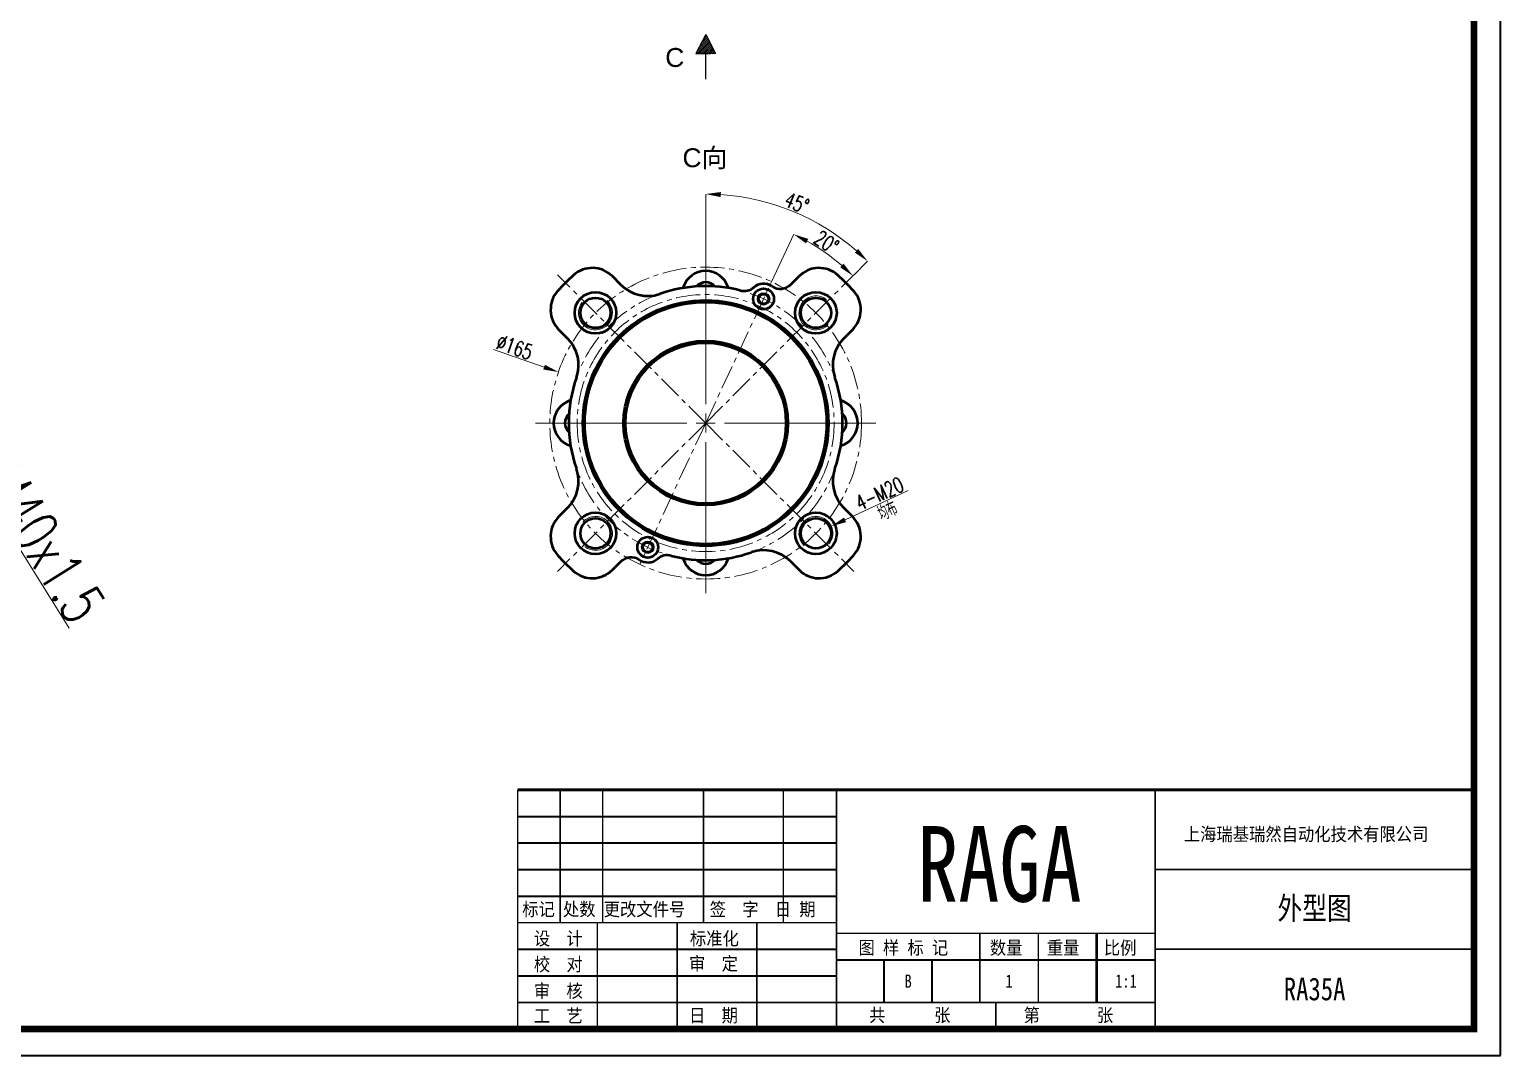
# Model space of a CAD drawing. Header units: millimetres. Extents: x 2126 to 3741, y 477 to 1658.
# Drawn here: x 2962 to 3741, y 477 to 1020 of the extents above; entities that cross this region are included whole.
import ezdxf

# ---------------------------------------------------------------- set-up
doc = ezdxf.new("R2010")
doc.units = ezdxf.units.MM
doc.linetypes.add('CENTERX2', pattern=[20.32, 12.7, -2.54, 2.54, -2.54])
for name, color, linetype, lineweight in [('AM_5', 3, 'Continuous', 25), ('文字', 7, 'Continuous', 13), ('标注', 3, 'Continuous', 13), ('粗实线', 7, 'Continuous', 40)]:
    doc.layers.add(name, color=color, linetype=linetype, lineweight=lineweight)
doc.layers.add('layer 1', color=7, linetype='Continuous')
doc.styles.add('01', font='txt.shx')
doc.styles.add('SLDTEXTSTYLE1', font='txt.shx', dxfattribs={"width": 0.7, "bigfont": 'gbcbig.shx'})
doc.styles.get("Standard").update_dxf_attribs({"font": 'arial.ttf'})
doc.styles.add('STYLE5', font='SimSun.ttf', dxfattribs={"width": 0.8, "height": 3})
doc.dimstyles.new('SLDDIMSTYLE12', dxfattribs={"dimtxt": 12, "dimasz": 10, "dimexe": 0, "dimexo": 0.0625, "dimgap": 0.875, "dimtad": 1, "dimdec": 1, "dimlfac": 1.8, "dimrnd": 1e-09, "dimzin": 12, "dimdsep": 46, "dimtxsty": 'SLDTEXTSTYLE1', "dimcen": 0.09, "dimdle": 8.16, "dimclrd": 3, "dimclre": 3, "dimadec": 0, "dimazin": 3, "dimtfac": 1, "dimtdec": 1, "dimtofl": 0, "dimtmove": 0, "dimatfit": 3, "dimfxl": 0, "dimfrac": 2, "dimtolj": 1, "dimlwd": 5, "dimlwe": 5, "dimarcsym": 0})
doc.dimstyles.new('SLDDIMSTYLE12$2', dxfattribs={"dimtxt": 12, "dimasz": 10, "dimexe": 0, "dimexo": 0.0625, "dimgap": 0.875, "dimtad": 1, "dimdec": 1, "dimlfac": 1.8, "dimrnd": 1e-09, "dimzin": 12, "dimdsep": 46, "dimtxsty": 'SLDTEXTSTYLE1', "dimcen": 0.09, "dimdle": 8.16, "dimclrd": 3, "dimclre": 3, "dimadec": 0, "dimazin": 3, "dimtfac": 1, "dimtdec": 1, "dimtofl": 0, "dimtmove": 0, "dimatfit": 3, "dimfxl": 0, "dimfrac": 2, "dimtolj": 1, "dimlwd": 5, "dimlwe": 5, "dimarcsym": 0})
doc.dimstyles.new('SLDDIMSTYLE12$3', dxfattribs={"dimtxt": 12, "dimasz": 10, "dimexe": 0, "dimexo": 0.0625, "dimgap": 0.875, "dimtad": 1, "dimdec": 1, "dimlfac": 1.8, "dimrnd": 1e-09, "dimzin": 12, "dimdsep": 46, "dimtxsty": 'SLDTEXTSTYLE1', "dimcen": 0.09, "dimdle": 8.16, "dimclrd": 3, "dimclre": 3, "dimadec": 0, "dimazin": 3, "dimtfac": 1, "dimtdec": 1, "dimtofl": 0, "dimtmove": 0, "dimatfit": 3, "dimfxl": 0, "dimfrac": 2, "dimtolj": 1, "dimlwd": 5, "dimlwe": 5, "dimarcsym": 0})

# ---------------------------------------------------------------- blocks, each defined once
blk = doc.blocks.new('*D9')
at = {"layer": 'Defpoints', "color": 0, "transparency": 16777216}
for p in [(2891.53, 849.43), (2900.18, 835.6)]:
    blk.add_point(p, dxfattribs=at)
at = {"layer": '标注', "color": 3, "lineweight": 5, "transparency": 16777216}
for p, q in [((2891.44, 849.43), (2891.62, 849.43)), ((2891.53, 849.34), (2891.53, 849.52))]:
    blk.add_line(p, q, dxfattribs=at)
at = {"layer": '标注', "color": 3, "linetype": 'Continuous', "lineweight": 5, "transparency": 16777216}
blk.add_line((2983.06, 703.05), (2905.48, 827.12), dxfattribs=at)
at = {"layer": '标注', "color": 3, "transparency": 16777216}
blk.add_solid([(2906.9, 828.01), (2904.07, 826.24), (2900.18, 835.6)], dxfattribs=at)
at = {"layer": '标注', "color": 0, "transparency": 16777216, "insert": (2969.7, 747.62), "char_height": 10, "attachment_point": 5, "rotation": 302.01579, "style": 'SLDTEXTSTYLE1'}
blk.add_mtext('\\A1;{\\H2.28571x;M40x1.5}', dxfattribs=at)
blk = doc.blocks.new('图框2')
for p, q in [((23795.37, 6629.57), (23795.37, 7810.82)), ((23275.06, 6756.13), (23443.81, 6756.13)), ((23275.06, 6742.07), (23443.81, 6742.07)), ((23275.06, 6728), (23443.81, 6728)), ((23275.06, 6713.94), (23443.81, 6713.94)), ((23275.06, 6685.82), (23443.81, 6685.82)), ((23443.81, 6680.19), (23612.56, 6680.19)), ((23469.12, 6657.69), (23469.12, 6680.19)), ((23494.44, 6657.69), (23494.44, 6680.19)), ((23275.06, 6671.75), (23443.81, 6671.75)), ((22181, 6629.57), (23795.37, 6629.57))]:
    blk.add_line(p, q)
at = {"const_width": 3.38}
blk.add_lwpolyline([(23781.31, 7796.75), (22251.31, 7796.75), (22251.31, 6643.63), (23781.31, 6643.63)], close=True, dxfattribs=at)
for points, const_width in [([(23275.06, 6770.19), (23781.31, 6770.19)], 1.69), ([(23275.06, 6770.19), (23275.06, 6643.63)], 0.844), ([(23297.56, 6770.19), (23297.56, 6699.88)], 0.844), ([(23320.06, 6770.19), (23320.06, 6699.88)], 0.844), ([(23373.5, 6770.19), (23373.5, 6699.88)], 0.844), ([(23415.69, 6770.19), (23415.69, 6699.88)], 0.844), ([(23443.81, 6643.63), (23443.81, 6770.19)], 0.844), ([(23612.56, 6643.63), (23612.56, 6770.19)], 0.844), ([(23612.56, 6728), (23781.31, 6728)], 0.844), ([(23275.06, 6699.88), (23443.81, 6699.88)], 0.844), ([(23317.25, 6699.88), (23317.25, 6643.63)], 0.844), ([(23359.44, 6699.88), (23359.44, 6643.63)], 0.844), ([(23401.62, 6699.88), (23401.62, 6643.63)], 0.844), ([(23443.81, 6694.25), (23612.56, 6694.25)], 0.844), ([(23519.75, 6657.69), (23519.75, 6694.25)], 0.844), ([(23550.69, 6657.69), (23550.69, 6694.25)], 0.844), ([(23581.62, 6657.69), (23581.62, 6694.25)], 1.41), ([(23612.56, 6685.82), (23781.31, 6685.82)], 0.844), ([(23275.06, 6657.69), (23612.56, 6657.69)], 0.844), ([(23528.19, 6643.63), (23528.19, 6657.69)], 0.844)]:
    blk.add_lwpolyline(points, dxfattribs=dict(const_width=const_width))
at = {"style": 'STYLE5', "width": 0.9}
for s, height, p in [('   上海瑞基瑞然自动化技术有限公司', 7.0312, (23614.78, 6743.21)), ('标记 处数 更改文件号   签  字  日 期', 7.0312, (23277.49, 6703.47)), ('设  计', 7.031, (23283.65, 6688.01)), ('标准化', 7.031, (23366.26, 6688.01)), ('图 样 标 记', 7.031, (23455.5, 6683.12)), ('数量   重量   比例', 7.0312, (23525.01, 6683.08)), ('校  对', 7.031, (23283.65, 6674.32)), ('审  定', 7.031, (23365.78, 6674.67)), ('审  核', 7.031, (23283.65, 6660.27)), ('工  艺', 7.031, (23283.65, 6647.08)), ('日  期', 7.031, (23365.78, 6647.27)), ('共      张         第       张', 7.0312, (23461.08, 6647.47))]:
    blk.add_text(s, height=height, dxfattribs=at).set_placement(p)
at = {"attachment_point": 5, "style": 'STYLE5'}
for s, insert, char_height, width in [('外型图', (23696.94, 6706.91), 12, 168.75), ('B', (23481.78, 6668.94), 7.03, 25.3125), ('1', (23535.22, 6668.94), 7.03, 30.9375), ('1:1', (23597.09, 6668.94), 7.031, 30.9375), ('RA35A', (23696.94, 6664.72), 12, 168.75)]:
    blk.add_mtext(s, dxfattribs=dict(at, insert=insert, char_height=char_height, width=width))
at = {"layer": '文字', "insert": (23530.08, 6730.66), "char_height": 40, "width": 253.125, "attachment_point": 5, "style": '01'}
blk.add_mtext('{\\fSimSun|b0|i0|c134|p2;\\W0.8;RAGA}', dxfattribs=at)
blk = doc.blocks.new('SW_CENTERMARKSYMBOL_0')
at = {"color": 0, "linetype": 'Continuous', "lineweight": 0}
for p, q in [((0, 5), (0, 45)), ((-5, 0), (-45, 0)), ((0, 0), (-2.5, 0)), ((0, 0), (0, 2.5)), ((0, 0), (0, -2.5)), ((0, 0), (2.5, 0)), ((5, 0), (45, 0)), ((0, -5), (0, -45))]:
    blk.add_line(p, q, dxfattribs=at)
blk = doc.blocks.new('*D50')
at = {"layer": 'AM_5', "color": 3, "linetype": 'Continuous', "lineweight": 5, "transparency": 16777216}
blk.add_line((3427.12, 775.81), (3393.72, 760.31), dxfattribs=at)
at = {"layer": 'AM_5', "color": 3, "lineweight": 5, "transparency": 16777216}
for p, q in [((3378.21, 753.15), (3378.39, 753.15)), ((3378.3, 753.06), (3378.3, 753.24))]:
    blk.add_line(p, q, dxfattribs=at)
at = {"layer": 'AM_5', "color": 3, "lineweight": 50, "transparency": 16777216}
blk.add_solid([(3393.16, 761.52), (3394.28, 759.1), (3386.46, 756.94)], dxfattribs=at)
at = {"layer": 'Defpoints', "color": 0, "lineweight": 50, "transparency": 16777216}
for p in [(3386.46, 756.94), (3370.14, 749.36)]:
    blk.add_point(p, dxfattribs=at)
at = {"layer": 'AM_5', "color": 0, "transparency": 16777216, "char_height": 8, "attachment_point": 5, "rotation": 24.90093, "style": 'SLDTEXTSTYLE1'}
for s, insert in [('\\A1;{4-M20}{}{}{', (3411.99, 774.17)), ('\\A1;{均布}}', (3416.21, 765.08))]:
    blk.add_mtext(s, dxfattribs=dict(at, insert=insert))
blk = doc.blocks.new('*D51')
at = {"layer": 'AM_5', "color": 3, "lineweight": 5, "transparency": 16777216}
blk.add_line((3354.86, 886.32), (3366.55, 911.4), dxfattribs=at)
at = {"layer": 'AM_5', "color": 3, "linetype": 'Continuous', "lineweight": 5, "transparency": 16777216}
blk.add_arc((3319.97, 811.49), 110.23, 49.15904, 60.84096, dxfattribs=at)
at = {"layer": 'AM_5', "color": 3, "lineweight": 50, "transparency": 16777216}
for points in [[(3373.07, 906.57), (3374.28, 908.94), (3366.55, 911.4)], [(3392.96, 895.86), (3391.15, 893.91), (3397.91, 889.44)]]:
    blk.add_solid(points, dxfattribs=at)
at = {"layer": 'Defpoints', "color": 0, "lineweight": 50, "transparency": 16777216}
for p in [(3388.34, 897.96), (3398.45, 889.98), (3354.83, 886.26), (3319.97, 811.49), (3319.97, 811.49)]:
    blk.add_point(p, dxfattribs=at)
at = {"layer": 'AM_5', "color": 0, "transparency": 16777216, "insert": (3383.91, 907.21), "char_height": 8, "attachment_point": 5, "rotation": 326.25639, "style": 'SLDTEXTSTYLE1'}
blk.add_mtext('\\A1;20°', dxfattribs=at)
blk = doc.blocks.new('*D52')
at = {"layer": 'AM_5', "color": 3, "linetype": 'Continuous', "lineweight": 5, "transparency": 16777216}
blk.add_line((3319.97, 901.55), (3319.97, 932.68), dxfattribs=at)
at = {"layer": 'AM_5', "color": 3, "lineweight": 5, "transparency": 16777216}
blk.add_line((3398.5, 890.02), (3405.66, 897.18), dxfattribs=at)
at = {"layer": 'AM_5', "color": 3, "linetype": 'Continuous', "lineweight": 5, "transparency": 16777216}
blk.add_arc((3319.97, 811.49), 121.19, 48.783, 86.217, dxfattribs=at)
at = {"layer": 'AM_5', "color": 3, "lineweight": 50, "transparency": 16777216}
for points in [[(3327.92, 931.08), (3328, 933.75), (3319.97, 932.68)], [(3400.73, 903.62), (3398.91, 901.68), (3405.66, 897.18)]]:
    blk.add_solid(points, dxfattribs=at)
at = {"layer": 'Defpoints', "color": 0, "lineweight": 50, "transparency": 16777216}
for p in [(3380.56, 916.44), (3319.97, 901.49), (3398.45, 889.98), (3319.97, 821.49), (3319.97, 811.49)]:
    blk.add_point(p, dxfattribs=at)
at = {"layer": 'AM_5', "color": 0, "transparency": 16777216, "insert": (3368.21, 927.96), "char_height": 8, "attachment_point": 5, "rotation": 337.5, "style": 'SLDTEXTSTYLE1'}
blk.add_mtext('\\A1;45°', dxfattribs=at)
blk = doc.blocks.new('*D53')
at = {"layer": 'AM_5', "color": 3, "linetype": 'Continuous', "lineweight": 5, "transparency": 16777216}
blk.add_line((3207.6, 850.42), (3234.45, 841.12), dxfattribs=at)
at = {"layer": 'AM_5', "color": 3, "lineweight": 5, "transparency": 16777216}
for p, q in [((3319.88, 811.49), (3320.06, 811.49)), ((3319.97, 811.4), (3319.97, 811.58))]:
    blk.add_line(p, q, dxfattribs=at)
at = {"layer": 'AM_5', "color": 3, "lineweight": 50, "transparency": 16777216}
blk.add_solid([(3234.89, 842.38), (3234.02, 839.86), (3242.01, 838.5)], dxfattribs=at)
at = {"layer": 'Defpoints', "color": 0, "lineweight": 50, "transparency": 16777216}
for p in [(3242.01, 838.5), (3397.92, 784.48)]:
    blk.add_point(p, dxfattribs=at)
at = {"layer": 'AM_5', "color": 0, "transparency": 16777216, "insert": (3218.84, 851.69), "char_height": 8, "attachment_point": 5, "rotation": 340.88943, "style": 'SLDTEXTSTYLE1'}
blk.add_mtext('\\A1;∅165', dxfattribs=at)

msp = doc.modelspace()

# ---------------------------------------------------------------- hatches: boundary and pattern name
at = {"layer": 'layer 1'}
h = msp.add_hatch(dxfattribs=at)
h.set_pattern_fill('ANSI31', color=256, scale=0.225)
h.set_pattern_definition([(45, (-3797.7063, 2216.6508), (-0.50513941, 0.50513941), [])])
h.paths.add_polyline_path([(3325.108, 1006.98), (3319.965, 1017.087), (3314.686, 1007.051), (3319.897, 1007.051)])

# ---------------------------------------------------------------- linework, layer by layer
at = {"color": 1, "linetype": 'CENTERX2', "lineweight": 18}
for q in [(3241.476, 889.979), (3398.454, 889.979), (3354.831, 886.261), (3241.476, 733.001), (3285.099, 736.72), (3398.454, 733.001)]:
    msp.add_line((3319.965, 811.49), q, dxfattribs=at)
at = {"lineweight": 50}
for p, q in [((3275.132, 884.608), (3270.566, 889.174)), ((3365.081, 884.89), (3369.364, 889.174)), ((3246.847, 856.324), (3242.282, 860.889)), ((3393.083, 856.324), (3397.649, 860.889)), ((3246.847, 766.657), (3242.282, 762.091)), ((3393.083, 766.657), (3397.649, 762.091)), ((3274.849, 738.09), (3270.566, 733.807)), ((3364.799, 738.372), (3369.364, 733.807))]:
    msp.add_line(p, q, dxfattribs=at)
at = {"color": 7, "linetype": 'Continuous', "lineweight": 25}
for p, q in [((3275.132, 884.608), (3270.566, 889.174)), ((3369.364, 889.174), (3365.081, 884.89)), ((3242.282, 860.889), (3246.847, 856.324)), ((3393.083, 856.324), (3397.649, 860.889)), ((3246.847, 766.657), (3242.282, 762.091)), ((3397.649, 762.091), (3393.083, 766.657)), ((3270.566, 733.807), (3274.849, 738.09)), ((3364.799, 738.372), (3369.364, 733.807))]:
    msp.add_line(p, q, dxfattribs=at)
at = {"color": 1, "linetype": 'CENTERX2', "lineweight": 18}
for radius in [82.5, 72.5, 68]:
    msp.add_circle((3319.965, 811.49), radius, dxfattribs=at)
at = {"lineweight": 50}
for centre, radius in [((3261.629, 869.826), 11), ((3350.605, 877.197), 5.5), ((3378.302, 869.826), 11), ((3261.629, 869.826), 8), ((3319.965, 811.49), 65), ((3319.965, 811.49), 64), ((3350.605, 877.197), 2.6), ((3378.302, 869.826), 8), ((3319.965, 811.49), 43.5), ((3319.965, 811.49), 42.5), ((3261.629, 753.154), 11), ((3378.302, 753.154), 11), ((3261.629, 753.154), 8), ((3378.302, 753.154), 8), ((3289.325, 745.783), 5.5), ((3289.325, 745.783), 2.6)]:
    msp.add_circle(centre, radius, dxfattribs=at)
at = {"color": 7, "linetype": 'Continuous', "lineweight": 25}
for centre in [(3350.605, 877.197), (3289.325, 745.783)]:
    msp.add_circle(centre, 3.25, dxfattribs=at)
at = {"lineweight": 50}
for centre, radius, start, end in [((3319.965, 811.49), 105, 131.815261, 138.184739), ((3259.959, 878.567), 15, 45, 131.815261), ((3319.965, 879.49), 12.5, 18.160686, 161.839314), ((3379.971, 878.567), 15, 48.184739, 135), ((3319.965, 811.49), 105, 41.815261, 48.184739), ((3252.888, 871.496), 15, 138.184739, 225), ((3289.274, 898.75), 20, 225, 288.685738), ((3319.965, 811.49), 72.5, 75.406469, 109.377972), ((3298.586, 886.503), 10, 339.415849, 341.839314), ((3319.965, 879.49), 6.5, 41.868313, 138.131687), ((3341.344, 886.503), 10, 198.160686, 200.584151), ((3340.248, 889.393), 8, 255.406469, 310.339454), ((3350.605, 877.197), 8, 56.549896, 130.339454), ((3359.424, 890.547), 8, 236.549896, 315), ((3387.042, 871.496), 15, 315, 41.815261), ((3232.705, 842.182), 20, 340.622028, 44.999973), ((3407.225, 842.182), 20, 135, 198.685738), ((3319.965, 811.49), 72.5, 160.622028, 199.377972), ((3319.965, 811.49), 72.5, 340.622028, 19.377972), ((3251.965, 811.49), 12.5, 108.160686, 251.839314), ((3244.952, 832.869), 10, 288.160686, 290.584151), ((3394.978, 832.869), 10, 249.415849, 251.839314), ((3387.965, 811.49), 12.5, 288.160686, 71.839314), ((3251.965, 811.49), 6.5, 131.868313, 228.131687), ((3387.965, 811.49), 6.5, 311.868313, 48.131687), ((3244.952, 790.111), 10, 69.415849, 71.839314), ((3394.978, 790.111), 10, 108.160686, 110.584151), ((3232.705, 780.799), 20, 315, 18.685738), ((3407.225, 780.799), 20, 160.622028, 225.00001), ((3252.888, 751.484), 15, 135, 221.815261), ((3387.042, 751.484), 15, 318.184739, 45), ((3319.965, 811.49), 105, 221.815261, 228.184739), ((3280.506, 732.433), 8, 56.549896, 135), ((3299.682, 733.587), 8, 75.406469, 130.339454), ((3319.965, 811.49), 72.5, 255.406469, 289.377972), ((3298.586, 736.477), 10, 18.160686, 20.584151), ((3341.344, 736.477), 10, 159.415849, 161.839314), ((3350.657, 724.23), 20, 45, 108.685738), ((3319.965, 811.49), 105, 311.815261, 318.184739), ((3259.959, 744.413), 15, 228.184739, 315), ((3289.325, 745.783), 8, 236.549896, 310.339454), ((3319.965, 743.49), 12.5, 198.160686, 341.839314), ((3319.965, 743.49), 6.5, 221.868313, 318.131687), ((3379.971, 744.413), 15, 225, 311.815261)]:
    msp.add_arc(centre, radius, start, end, dxfattribs=at)
at = {"color": 7, "linetype": 'Continuous', "lineweight": 25}
for centre, radius, start, end in [((3319.965, 811.49), 105, 131.815261, 138.184739), ((3259.959, 878.567), 15, 45, 131.815261), ((3379.971, 878.567), 15, 48.184739, 135), ((3319.965, 811.49), 105, 41.815261, 48.184739), ((3252.888, 871.496), 15, 138.184739, 225), ((3289.274, 898.75), 20, 225, 289.377972), ((3350.605, 877.197), 8, 56.549896, 130.339454), ((3359.424, 890.547), 8, 236.549896, 315), ((3387.042, 871.496), 15, 315, 41.815261), ((3232.705, 842.182), 20, 340.622028, 45), ((3407.225, 842.182), 20, 135, 199.377972), ((3232.705, 780.799), 20, 315, 19.377972), ((3407.225, 780.799), 20, 160.622028, 225), ((3252.888, 751.484), 15, 135, 221.815261), ((3387.042, 751.484), 15, 318.184739, 45), ((3319.965, 811.49), 105, 221.815261, 228.184739), ((3280.506, 732.433), 8, 56.549896, 135), ((3350.657, 724.23), 20, 45, 109.377972), ((3319.965, 811.49), 105, 311.815261, 318.184739), ((3259.959, 744.413), 15, 228.184739, 315), ((3289.325, 745.783), 8, 236.549896, 310.339454), ((3379.971, 744.413), 15, 225, 311.815261)]:
    msp.add_arc(centre, radius, start, end, dxfattribs=at)
at = {"lineweight": 18}
for centre, start, end in [((3261.629, 869.826), 140.858137, 46.981984), ((3378.302, 869.826), 50.858137, 316.981984), ((3261.629, 753.154), 230.858137, 136.981984), ((3378.302, 753.154), 320.858137, 226.981984)]:
    msp.add_arc(centre, 9, start, end, dxfattribs=at)
at = {"layer": 'layer 1'}
for p, q in [((3319.965, 1017.087), (3314.686, 1007.051)), ((3319.965, 1017.087), (3325.108, 1006.98)), ((3314.686, 1007.051), (3322.545, 1007.051)), ((3325.108, 1006.98), (3317.249, 1007.087)), ((3319.897, 1007.051), (3319.897, 993.456))]:
    msp.add_line(p, q, dxfattribs=at)

# ---------------------------------------------------------------- block references
at = {"color": 1, "linetype": 'CENTERX2', "lineweight": 18, "xscale": 2, "yscale": 2, "zscale": 2, "rotation": 270}
msp.add_blockref('SW_CENTERMARKSYMBOL_0', (3319.965, 811.49), dxfattribs=at)
at = {"layer": '粗实线', "linetype": 'ByBlock'}
msp.add_blockref('图框2', (-20054.634, -6152.73), dxfattribs=at)

# ---------------------------------------------------------------- texts
at = {"lineweight": 50, "char_height": 10, "attachment_point": 1}
for s, width, insert in [('C ', 20.13856, (3298.566, 1009.953)), ('C{\\fSimSun|b0|i0|c134|p2;向} ', 36.01085, (3307.691, 956.896))]:
    msp.add_mtext_dynamic_manual_height_columns(s, width=width, gutter_width=12.5, heights=[0], dxfattribs=dict(at, insert=insert))

# ---------------------------------------------------------------- dimensions: what is measured, and where the dimension line sits
at = {"layer": 'AM_5'}
dim = msp.add_angular_dim_2l(base=(3380.559, 916.441), line1=((3319.965, 821.49), (3319.965, 901.49)), line2=((3319.965, 811.49), (3398.454, 889.979)), dimstyle='SLDDIMSTYLE12$2', override={"dimtxt": 8, "dimasz": 8, "dimlfac": 1}, dxfattribs=at)
dim.commit()
dim.dimension.update_dxf_attribs({"geometry": '*D52', "text_midpoint": (3368.207, 927.956)})
dim = msp.add_angular_dim_2l(base=(3388.336, 897.959), line1=((3319.965, 811.49), (3398.454, 889.979)), line2=((3319.965, 811.49), (3354.831, 886.261)), dimstyle='SLDDIMSTYLE12$2', override={"dimtxt": 8, "dimasz": 8, "dimlfac": 1}, dxfattribs=at)
dim.commit()
dim.dimension.update_dxf_attribs({"geometry": '*D51', "text_midpoint": (3381.198, 903.153), "dimtype": 162})
dim = msp.add_diameter_dim_2p(p1=(3397.919, 784.48), p2=(3242.012, 838.5), dimstyle='SLDDIMSTYLE12$3', override={"dimtxt": 8, "dimasz": 8, "dimlfac": 1}, dxfattribs=at)
dim.commit()
dim.dimension.update_dxf_attribs({"geometry": '*D53', "text_midpoint": (3217.248, 847.08)})
dim = msp.add_diameter_dim_2p(p1=(3370.138, 749.364), p2=(3386.465, 756.943), text='{4-M20}{}{}{\\X{均布}}', dimstyle='SLDDIMSTYLE12$3', override={"dimtxt": 8, "dimasz": 8, "dimlfac": 1}, dxfattribs=at)
dim.commit()
dim.dimension.update_dxf_attribs({"geometry": '*D50', "text_midpoint": (3414.046, 769.747)})
at = {"layer": '标注'}
dim = msp.add_radius_dim(center=(2891.534, 849.433), mpoint=(2900.182, 835.601), text='{\\H2.28571x;M40x1.5}', dimstyle='SLDDIMSTYLE12', override={"dimtxt": 10, "dimtdec": 3, "dimtzin": 0}, dxfattribs=at)
dim.commit()
dim.dimension.update_dxf_attribs({"geometry": '*D9', "text_midpoint": (2959.273, 741.095), "dimtype": 164})

doc.saveas('drawing.dxf')
